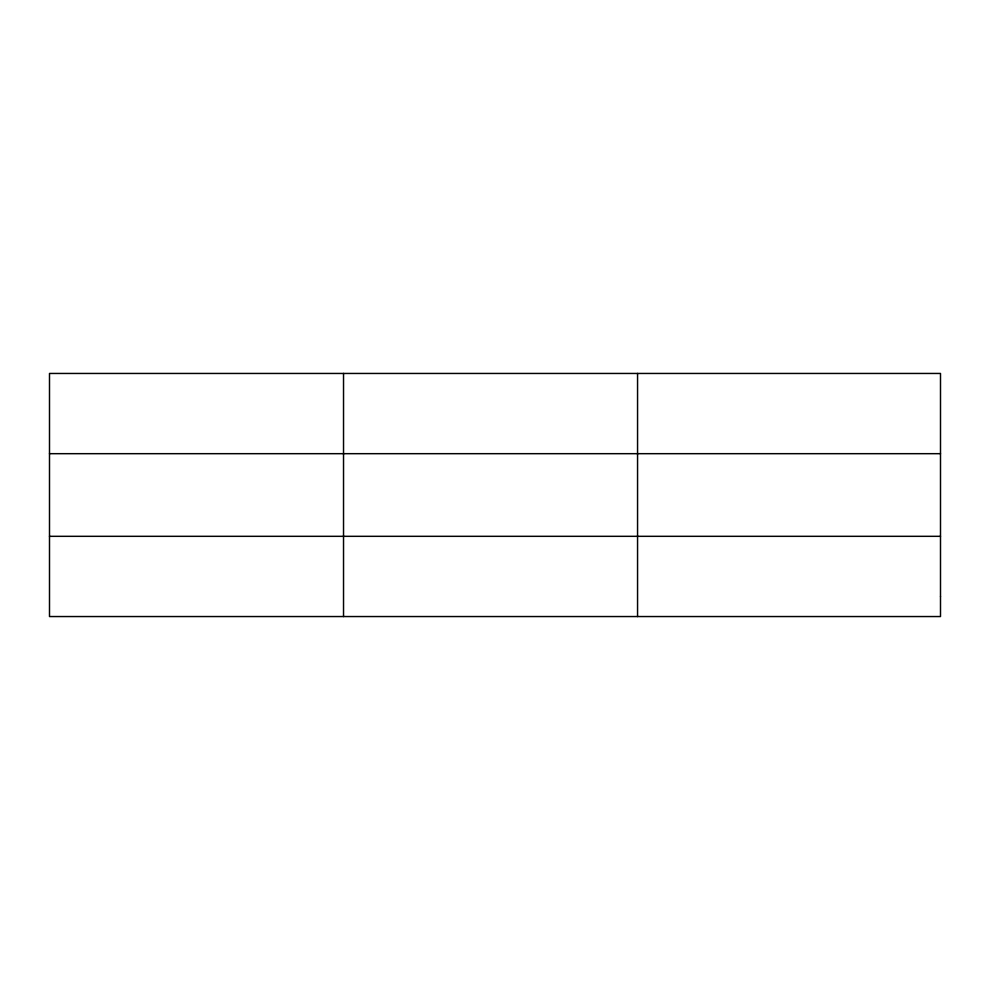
<?xml version="1.0" encoding="UTF-8"?>
<svg xmlns="http://www.w3.org/2000/svg" width="990" height="990" viewBox="0 0 990 990"><rect width="100%" height="100%" fill="white"/><g stroke="black" fill="none" stroke-linecap="round" stroke-linejoin="round"><path stroke-width="1.49" d="M343.53 373.453L343.53 616.547M637.56 373.453L637.56 616.547M49.5 453.68L940.5 453.68M49.5 536.32L940.5 536.32M940.5 596.487L940.5 616.547L49.5 616.547L49.5 373.453L940.5 373.453L940.5 596.487"/></g></svg>
